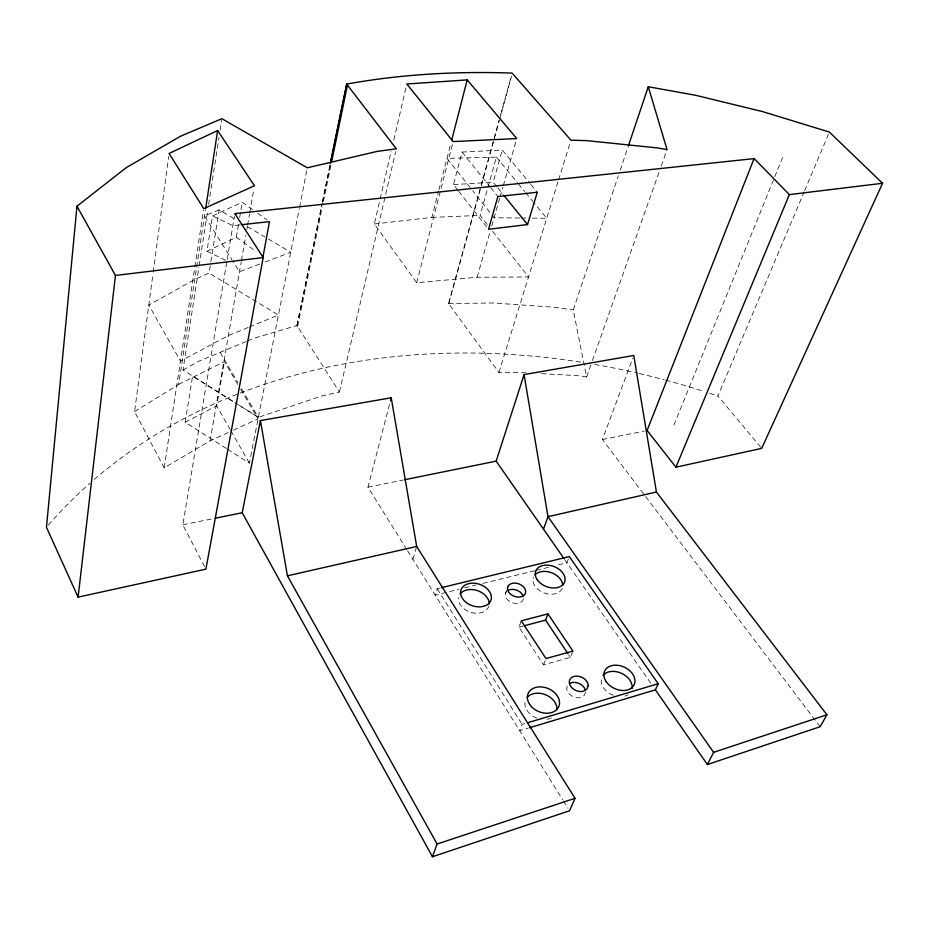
<?xml version="1.0" encoding="UTF-8"?>
<svg xmlns="http://www.w3.org/2000/svg" width="929" height="929" viewBox="0 0 929 929"><rect width="100%" height="100%" fill="white"/><g stroke="black" fill="none" stroke-linecap="round" stroke-linejoin="round"><path stroke-width="0.7" stroke-dasharray="4.64 3.48" d="M228.22 432.519L210.059 440.857L164.166 467.833L134.577 411.605L153.018 273.602M153.215 272.174L168.706 156.327M164.166 467.833L194.614 268.481M194.835 267.064L203.544 210.07M134.577 411.605L178.623 384.42L205.39 210.221M226.362 448.486L185.208 422.254L192.593 376.071L233.992 402.071L183.001 370.056L198.911 267.227M199.131 265.799L207.748 210.105M208.63 204.392L219.012 137.271M220.115 130.13L221.659 120.131M225.712 260.329L206.935 251.248L212.497 215.888L242.283 202.243L252.92 209.826M248.136 327.484L228.383 335.59L180.47 361.102L148.814 305.072L194.753 279.432L209.06 273.045L210.639 263.221M210.86 261.815L219.174 209.849L235.211 219.349M204.577 566.609L182.816 524.815L226.955 260.933M227.199 259.516L234.422 216.306M206.935 251.248L236.349 237.22L238.486 224.621M239.67 217.63L242.283 202.243M220.161 352.509L237.847 382.493M210.059 440.857L241.203 261.885M241.447 260.468L245.871 235.095M246.847 229.451L247.335 226.63M247.578 225.224L249.541 213.949M249.796 212.532L253.965 188.564M230.183 429.523L216.689 405.857L224.655 360.104M585.607 691.919L584.26 695.415L580.73 697.482A9.813 7.223 23.9 0 1 573.518 696.796L571.254 695.577A9.813 7.223 23.9 0 1 568.107 684.661M227.582 449.253L249.367 463.141L299.301 208.619M299.579 207.202L307.034 169.206M506.468 590.507L505.237 594.734A9.371 6.642 19.9 0 0 514.202 603.223A9.371 6.642 19.9 0 0 523.422 597.997M241.505 388.717L258.355 417.33L235.223 402.814L258.343 417.365L322.235 395.812L339.457 392.026L296.943 325.51L322.108 203.381M322.398 201.953L330.004 165.037M297.025 325.649L322.2 203.521M322.491 202.092L330.109 165.176M297.605 326.543L322.235 207.237M323.408 201.558L331.038 164.63M492.66 231.356L528.52 276.97L477.111 277.248L416.703 282.741L374.341 223.994L379.868 200.188M380.193 198.794L391.225 151.195M393.826 139.989L406.484 85.387M339.457 392.026L395.684 151.648M374.341 223.994L431.811 217.409L438.523 191.316M438.883 189.946L450.983 142.938M416.703 282.741L452.795 142.973M406.797 549.55L367.942 487.191L390.494 400.55M457.881 190.19L453.491 184.604L462.061 152.077L502.252 150.022L529.913 183.338M526.058 372.761L498.919 372.483L448.544 303.516L480.804 186.566M481.187 185.185L499.105 120.201M500.638 114.662L511.345 75.864M448.73 303.771L481.001 186.822M481.385 185.44L499.326 120.456M499.709 119.063L511.565 76.108M487.284 224.504L480.107 215.389L496.376 157.117L447.012 158.348L471.897 189.737M496.829 186.648L493.229 182.189L502.252 150.022M477.111 277.248L490.164 231.588M491.743 226.061L499.686 198.307M500.081 196.913L502.856 187.193M503.263 185.8L516.361 139.942M412.882 559.339L416.297 547.75M498.919 372.483L558.178 181.271M558.596 179.901L570.487 141.545M439.998 588.034L437.187 588.719L435.178 595.117L459.007 589.265M541.607 373.644L577.559 375.664L586.617 376.93L573.228 309.996L618.342 175.767M620.189 170.297L628.468 145.644M586.617 376.93L591.924 361.95M592.4 360.591L659.335 171.377M661.262 165.931L667.045 149.592M572.914 651.09L570.406 657.337L543.558 664.85L518.951 627.145L521.25 620.851M820.156 726.71L602.398 439.556L632.754 358.188M568.339 559.072L566.934 562.8L555.716 565.552M543.558 664.85L545.997 658.568M524.885 723.575L522.11 724.399L519.659 730.705L527.962 728.197M673.92 425.017L783.426 155.503M760.781 447.29L717.92 396.033L804.049 192.059M804.619 190.724L829.388 132.069M183.001 370.056L198.376 361.427L246.266 341.477M185.208 422.254L216.689 405.857M178.623 384.42L224.4 361.602L238.3 385.233M233.411 430.139L258.065 418.828L239.032 386.476M247.578 340.931L254.116 338.202L296.943 325.51M219.174 209.849L204.519 215.911L231.89 259.609M249.448 326.95L278.421 315.059L209.06 273.045M259.725 264.057L239.485 271.756L232.645 260.828M265.113 262.001L290.742 252.247L266.066 237.627M518.951 627.145L523.155 626.041M464.616 587.894L475.822 585.142M482.836 583.424L534.698 570.708M536.091 570.36L548.714 567.271M182.816 524.815L213.914 518.487M367.942 487.191L403.163 480.038M602.398 439.556L644.308 431.033M239.903 224.876L232.865 225.654L212.497 215.888M453.491 184.604L493.229 182.189M431.811 217.409L480.107 215.389M448.544 303.516L493.345 302.993L554.857 307.278L573.228 309.996M519.706 218.001L494.123 217.758L472.791 190.851M521.123 218.013L526.813 218.071M532.503 218.129L546.716 218.269L533.896 202.696M247.555 226.664L264.823 236.895M257.647 213.205L267.099 219.941M236.349 237.22L256.079 251.515M530.842 184.453L537.287 192.233M496.376 157.117L517.43 182.688M518.347 183.803L524.746 191.583M525.663 192.698L532.979 201.581M497.735 187.763L503.158 194.451M462.061 152.077L489.815 186.543M490.709 187.658L497.874 196.553M458.752 191.316L488.549 229.289M564.611 559.479L651.252 683.918M568.803 654.933L570.406 657.337M437.187 588.719L522.11 724.399M407.552 550.769L562.637 799.683M563.404 800.914L568.002 808.311M230.891 430.766L249.367 463.141M48.343 525.117A700.489 551.152 31 0 1 89.881 483.301M94.259 479.469A700.489 551.152 31 0 1 238.869 393.582M240.193 393.072A700.489 551.152 31 0 1 581.717 362.287M594.595 364.423A700.489 551.152 31 0 1 637.909 373.214M639.303 373.539A700.489 551.152 31 0 1 664.235 379.775M665.617 380.147A700.489 551.152 31 0 1 704.228 391.515M709.71 393.292A700.489 551.152 31 0 1 717.92 396.033M551.338 717.92A16.606 12.46 22.9 0 1 545.149 719.487M536.788 718.082A16.606 12.46 22.9 0 1 525.5 700.292M628.109 694.625A16.211 11.74 25.1 0 1 624.973 696.065M613.198 695.287A16.211 11.74 25.1 0 1 601.632 678.158M505.585 593.027A9.371 6.642 19.9 0 1 506.526 591.552M562.242 588.22A15.387 10.742 20.8 0 1 544.022 592.853A15.387 10.742 20.8 0 1 533.49 577.269M488.944 605.917A15.781 11.334 18.6 0 1 483.498 611.909L480.049 612.966A15.781 11.334 18.6 0 1 461.771 606.718L459.704 603.78A15.781 11.334 18.6 0 1 458.566 597.637"/><path stroke-width="1.39" d="M882.55 183.28L829.388 132.069L762.593 111.608L695.438 95.246L648.268 86.745L667.045 149.592L657.082 147.885L586.873 140.651L570.917 140.174L512.111 73.089C456.859 71.138 401.107 74.215 346.68 84.086L396.346 148.837L377.429 151.346L307.313 167.801L221.88 118.703L180.598 136.191L126.321 167.592L76.979 206.203L46.45 527.312L78.094 597.126L205.901 569.152L263.186 257.554L234.874 213.635L754.185 158.604L789.36 194.614L882.55 183.28L761.687 448.382L675.929 467.194L647.107 430.464L754.058 158.615M78.094 597.126L115.463 275.472L76.979 206.203M205.611 208.793L217.63 130.536L169.078 153.471L203.765 208.642L254.453 185.754L217.63 130.536M263.046 256.567L269.468 221.636L241.308 224.725M242.202 512.75L260.41 420.57L391.225 397.763L416.68 546.461L575.028 798.29L569.547 810.773L432.461 856.747L242.202 512.75L215.331 518.208M330.294 163.62L346.68 84.086M330.689 162.331L346.784 84.225M331.618 161.797L347.458 85.096M451.703 140.14L467.206 79.894L406.809 83.993L453.155 141.58L516.768 138.56L467.206 79.894M390.494 400.55L391.225 397.763M527.521 224.574L537.287 192.233L497.874 196.553L488.549 229.289L527.521 224.574L504.052 195.566M563.845 558.364L496.156 461.144L524.072 374.596L633.764 355.47L656.431 492.045L826.915 714.773L820.156 726.71L707.387 764.532L655.386 689.852L658.208 683.709L569.291 556.587L441.403 587.685M628.468 145.644L648.268 86.745M543.5 529.147L547.994 516.663L524.072 374.596M432.461 856.747L437.094 844.02L287.421 575.806L260.41 420.57M524.56 625.67L545.578 620.119L547.947 613.86L572.914 651.09L545.997 658.568L521.25 620.851L547.947 613.86M675.929 467.194L789.36 194.614M707.387 764.532L713.611 752.339L826.915 714.773M235.2 214.146L236.64 213.449M569.663 683.43L571.649 682.641A9.813 7.223 23.9 0 1 585.328 689.922M437.094 844.02L575.028 798.29M529.356 727.79L655.386 689.852M527.66 722.739L658.208 683.709M287.421 575.806L416.68 546.461M656.431 492.045L547.994 516.663L713.611 752.339M404.579 479.747L496.156 461.144M115.463 275.472L263.186 257.554M545.578 620.119L568.002 653.726M527.138 697.47A16.606 12.46 22.9 0 1 545.126 694.59A16.606 12.46 22.9 0 1 557.005 708.955M603.072 675.464A16.211 11.74 25.1 0 1 621.513 673.316A16.211 11.74 25.1 0 1 632.08 688.726M508 590.403A9.371 6.642 19.9 0 1 516.791 590.217L518.963 591.285A9.371 6.642 19.9 0 1 523.132 596.174M534.988 574.877A15.387 10.742 20.8 0 1 551.663 572.775A15.387 10.742 20.8 0 1 562.719 585.433M460.11 594.014A15.781 11.334 18.6 0 1 485.832 595.93L487.911 598.833A15.781 11.334 18.6 0 1 489.223 603.955M588.208 685.695L586.861 689.19L583.331 691.246A9.847 7.223 23.8 0 1 576.096 690.549L573.82 689.341A9.847 7.223 23.8 0 1 572.194 677.183L574.192 676.393A9.847 7.223 23.8 0 1 588.208 685.695M507.803 586.722L507.455 588.429A9.395 6.642 19.9 0 0 514.852 596.523A9.395 6.642 19.9 0 0 525.106 593.968A9.395 6.642 19.9 0 0 521.215 585.003L519.044 583.923A9.395 6.642 19.9 0 0 507.803 586.722M485.681 605.569L482.221 606.614A15.839 11.322 18.6 0 1 463.861 600.355L461.794 597.417A15.839 11.322 18.6 0 1 468.007 583.842A15.839 11.322 18.6 0 1 487.992 589.601L490.082 592.505A15.839 11.322 18.6 0 1 485.681 605.569M529.565 704.228A16.664 12.449 22.9 0 0 557.446 708.804A16.664 12.449 22.9 0 0 543.326 687.146A16.664 12.449 22.9 0 0 529.565 704.228M606.265 681.781A16.269 11.74 25 0 0 633.183 686.299A16.269 11.74 25 0 0 618.737 665.443A16.269 11.74 25 0 0 606.265 681.781M537.31 579.847A15.445 10.73 20.8 0 0 563.171 584.411A15.445 10.73 20.8 0 0 550.026 565.436A15.445 10.73 20.8 0 0 537.31 579.847"/></g></svg>
